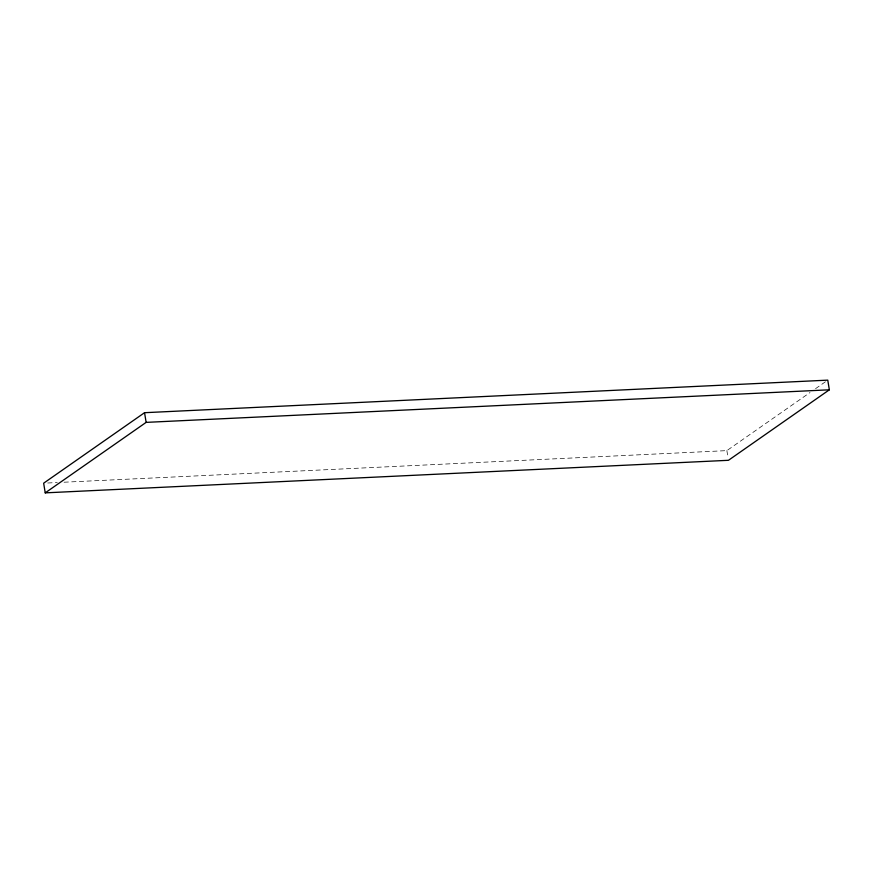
<?xml version="1.0" encoding="UTF-8"?>
<svg xmlns="http://www.w3.org/2000/svg" width="873" height="873" viewBox="0 0 873 873"><rect width="100%" height="100%" fill="white"/><g stroke="black" fill="none" stroke-linecap="round" stroke-linejoin="round"><path stroke-width="0.65" stroke-dasharray="4.37 3.27" d="M64.067 482.212L726.871 450.621L810.024 392.523M815.568 388.66L825.552 381.687M47.731 482.998L57.258 482.54M726.871 450.621L728.06 457.889"/><path stroke-width="1.31" d="M144.547 412.7L43.65 483.195L45.232 492.863L728.453 460.3L829.35 389.805L827.768 380.137L144.547 412.7L146.129 422.379L45.232 492.863M146.129 422.379L829.35 389.805"/></g></svg>
